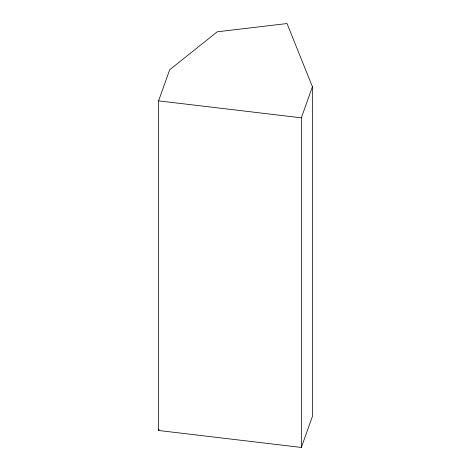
<?xml version="1.0" encoding="UTF-8"?>
<svg xmlns="http://www.w3.org/2000/svg" width="471" height="471" viewBox="0 0 471 471"><rect width="100%" height="100%" fill="white"/><g stroke="black" fill="none" stroke-linecap="round" stroke-linejoin="round"><path stroke-width="0.71" d="M158.58 100.859L169.66 69.796L217.225 31.804L287.033 23.55L312.42 86.764L312.42 416.388L301.34 447.45L158.58 430.482L158.58 100.859L301.34 117.832L312.42 86.764M158.58 430.482L159.068 429.099M301.34 117.832L301.34 447.45"/></g></svg>
